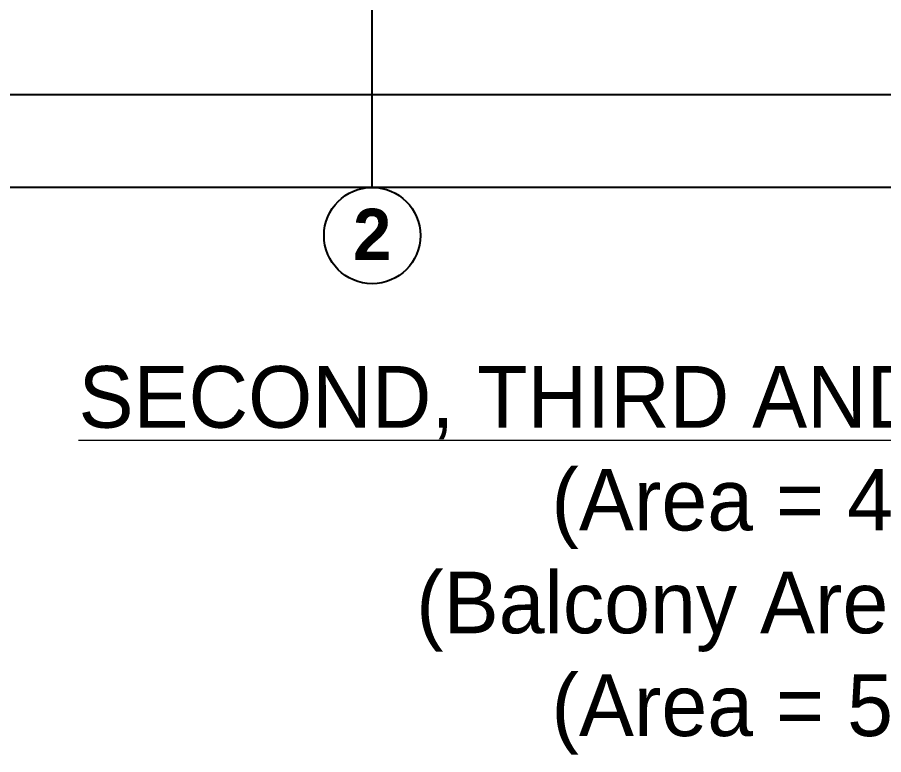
# Model space of a CAD drawing. Header units: feet. Extents: x 109753 to 150441, y 47761 to 75080.
# Drawn here: x 126429.1 to 126597.7, y 48845.9 to 48989.4 of the extents above; entities that cross this region are included whole.
import ezdxf

# ---------------------------------------------------------------- set-up
doc = ezdxf.new("R2010")
doc.units = ezdxf.units.FT
doc.header["$LTSCALE"] = 50
doc.header["$MEASUREMENT"] = 0
doc.header["$PDMODE"] = 3
doc.header["$PDSIZE"] = -10
doc.linetypes.add('ACAD_ISO04W100', pattern=[30, 24, -3, 0, -3])
doc.layers.add('DIMENSION', color=5, linetype='Continuous', lineweight=15)
doc.layers.add('TEXT', color=181, linetype='Continuous', lineweight=13)
doc.styles.add('GL_Imperial', font='GOTHIC.TTF', dxfattribs={"height": 8})
doc.styles.add('STYLUS', font='stylu.ttf')
doc.styles.add('TIMES', font='arial.ttf')
doc.dimstyles.new("1-8'", dxfattribs={"dimtxt": 6, "dimasz": 3, "dimexe": 2, "dimexo": 1, "dimgap": 2, "dimtad": 1, "dimdec": 0, "dimzin": 3, "dimdsep": 46, "dimlunit": 4, "dimtxsty": 'TIMES', "dimblk": 'ARCHTICK', "dimcen": 8, "dimdle": 2, "dimclrt": 7, "dimadec": 0, "dimazin": 0, "dimtfac": 1, "dimtdec": 0, "dimtix": 1, "dimtmove": 0, "dimatfit": 3, "dimfxl": 2, "dimfxlon": 1, "dimarcsym": 0})

# ---------------------------------------------------------------- blocks, each defined once
blk = doc.blocks.new('_ArchTick')
at = {"color": 0, "linetype": 'ByBlock', "const_width": 0.15}
blk.add_lwpolyline([(-0.5, -0.5), (0.5, 0.5)], dxfattribs=at)
blk = doc.blocks.new('*D1200')
at = {"layer": 'Defpoints', "color": 0, "transparency": 16777216}
for p in [(126237.15, 49058.27), (126993.15, 49034.27), (126237.15, 48974.27)]:
    blk.add_point(p, dxfattribs=at)
at = {"layer": 'DIMENSION', "color": 0, "lineweight": -2, "transparency": 16777216}
for p, q in [((126237.15, 48976.27), (126237.15, 48972.27)), ((126993.15, 48976.27), (126993.15, 48972.27)), ((126995.15, 48974.27), (126235.15, 48974.27))]:
    blk.add_line(p, q, dxfattribs=at)
at = {"layer": 'DIMENSION', "color": 0, "lineweight": -2, "transparency": 16777216, "xscale": 3, "yscale": 3, "zscale": 3, "rotation": 180}
blk.add_blockref('_ArchTick', (126237.15, 48974.27), dxfattribs=at)
at = {"layer": 'DIMENSION', "color": 0, "lineweight": -2, "transparency": 16777216, "xscale": 3, "yscale": 3, "zscale": 3}
blk.add_blockref('_ArchTick', (126993.15, 48974.27), dxfattribs=at)
at = {"layer": 'DIMENSION', "color": 7, "transparency": 16777216, "insert": (126615.15, 48979.34), "char_height": 6, "attachment_point": 5, "style": 'TIMES'}
blk.add_mtext('63\'-0"', dxfattribs=at)

msp = doc.modelspace()

# ---------------------------------------------------------------- linework, layer by layer
at = {"linetype": 'ACAD_ISO04W100', "ltscale": 3}
msp.add_line((126498.15, 48956.27), (126498.15, 50078.75), dxfattribs=at)
msp.add_circle((126498.15, 48946.9), 9.38)
at = {"layer": 'Defpoints'}
for points in [[(126135.15, 50078.75), (127068.15, 50078.75), (127068.15, 48956.27), (126135.15, 48956.27)], [(126153.15, 50060.75), (127050.15, 50060.75), (127050.15, 48974.27), (126153.15, 48974.27)]]:
    msp.add_lwpolyline(points, close=True, dxfattribs=at)

# ---------------------------------------------------------------- texts
at = {"insert": (126498.15, 48947.12), "char_height": 10, "attachment_point": 5, "style": 'STYLUS'}
msp.add_mtext_dynamic_manual_height_columns('{\\fStylus BT|b1|i0|c0|p34;2}', width=4.1758, gutter_width=43.75, heights=[0], dxfattribs=at)
at = {"layer": 'TEXT', "insert": (126612.19, 48921.51), "char_height": 12, "width": 610.3666, "attachment_point": 2, "style": 'GL_Imperial'}
msp.add_mtext('{\\L\\C256;\\c0;SECOND, THIRD AND FOURTH FLOOR PLAN\\P\\l(Area = 4788.00 Sq.ft)\\P(Balcony Area = 278.00 Sq.ft)\\P(Area = 5066.00 Sq.ft)}', dxfattribs=at)

# ---------------------------------------------------------------- dimensions: what is measured, and where the dimension line sits
at = {"layer": 'DIMENSION'}
dim = msp.add_linear_dim(base=(126237.15, 48974.27), p1=(126993.15, 49034.27), p2=(126237.15, 49058.27), dimstyle="1-8'", dxfattribs=at)
dim.commit()
dim.dimension.update_dxf_attribs({"geometry": '*D1200', "text_midpoint": (126615.15, 48979.34)})

doc.saveas('drawing.dxf')
